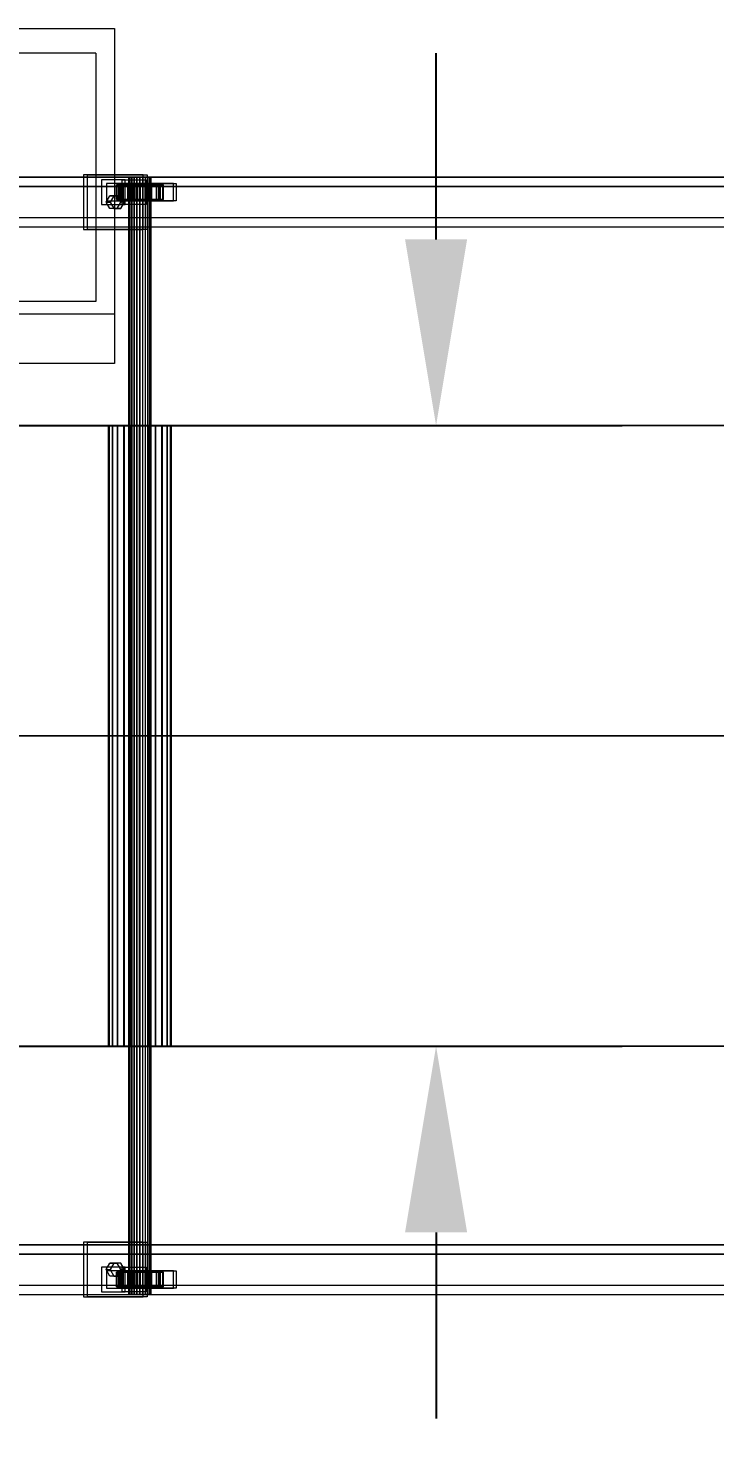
# Model space of a CAD drawing. Header units: millimetres. Extents: x -191664 to 191490, y -197311 to 10263.
# Drawn here: x 27964 to 28517, y -18573 to -17430 of the extents above; entities that cross this region are included whole.
import ezdxf

# ---------------------------------------------------------------- set-up
doc = ezdxf.new("R2010")
doc.units = ezdxf.units.MM
for name, color, linetype, lineweight in [('COTAS_INSTALACION_P', 30, 'Continuous', 0), ('COTAS_P', 1, 'Continuous', 0), ('superior_C03', 7, 'Continuous', 0), ('superior_C05', 7, 'Continuous', 0)]:
    doc.layers.add(name, color=color, linetype=linetype, lineweight=lineweight)
doc.dimstyles.new('PLANTA_100', dxfattribs={"dimtxt": 250, "dimasz": 150, "dimexe": 150, "dimexo": 80, "dimgap": 100, "dimtad": 1, "dimtih": 1, "dimtoh": 1, "dimdec": 1, "dimdsep": 46, "dimcen": 0.09, "dimclrd": 1, "dimclre": 1, "dimclrt": 1, "dimadec": 0, "dimazin": 0, "dimtfac": 1, "dimtdec": 4, "dimtofl": 0, "dimtmove": 0, "dimatfit": 3, "dimfxl": 1, "dimtolj": 1, "dimtzin": 0, "dimarcsym": 0})

# ---------------------------------------------------------------- blocks, each defined once
blk = doc.blocks.new('*D5')
at = {"layer": 'COTAS_INSTALACION_P', "color": 1, "lineweight": -2, "transparency": 16777216}
for p, q in [((-1000, -18080), (-1000, -25850)), ((60117.1, -18080), (60117.1, -25850)), ((-850, -25700), (59967.1, -25700))]:
    blk.add_line(p, q, dxfattribs=at)
at = {"layer": 'COTAS_INSTALACION_P', "color": 1, "transparency": 16777216}
for points in [[(-850, -25675), (-850, -25725), (-1000, -25700)], [(59967.1, -25675), (59967.1, -25725), (60117.1, -25700)]]:
    blk.add_solid(points, dxfattribs=at)
at = {"layer": 'Defpoints', "color": 0, "transparency": 16777216}
for p in [(-1000, -18000), (60117.1, -18000), (60117.1, -25700)]:
    blk.add_point(p, dxfattribs=at)
blk = doc.blocks.new('*D40')
at = {"layer": 'COTAS_P', "color": 1, "lineweight": -2, "transparency": 16777216}
for p, q in [((28292.3, -17600), (28292.3, -17450)), ((27772.3, -17750), (28442.3, -17750)), ((27772.3, -18250), (28442.3, -18250)), ((28292.3, -18400), (28292.3, -18550))]:
    blk.add_line(p, q, dxfattribs=at)
at = {"layer": 'COTAS_P', "color": 1, "transparency": 16777216}
for points in [[(28267.3, -17600), (28317.3, -17600), (28292.3, -17750)], [(28267.3, -18400), (28317.3, -18400), (28292.3, -18250)]]:
    blk.add_solid(points, dxfattribs=at)
at = {"layer": 'Defpoints', "color": 0, "transparency": 16777216}
for p in [(27692.3, -17750), (28292.3, -17750), (27692.3, -18250)]:
    blk.add_point(p, dxfattribs=at)

msp = doc.modelspace()

# ---------------------------------------------------------------- linework, layer by layer
at = {"layer": 'superior_C03', "color": 139, "true_color": 0x354b57}
for p, q in [((28600.37, -17550), (27444.71, -17550)), ((27455.48, -17550), (28611.14, -17550)), ((28692.61, -17550), (27510.02, -17550)), ((27519.44, -17550), (28702.03, -17550)), ((28056.31, -17548), (28008.16, -17548)), ((28008.16, -17548), (28008.16, -17592)), ((28011.39, -17548), (28008.16, -17548)), ((28011.39, -17592), (28011.39, -17548)), ((28011.39, -17548), (28059.54, -17548)), ((28056.31, -17592), (28056.31, -17548)), ((28056.31, -17548), (28059.54, -17548)), ((28059.54, -17548), (28059.54, -17592)), ((28598.96, -17557.5), (27507.93, -17557.5)), ((27521.52, -17557.5), (28612.55, -17557.5)), ((28041.86, -17552), (28022.6, -17552)), ((28022.6, -17552), (28022.6, -17572)), ((28039.41, -17552), (28022.6, -17552)), ((28038.33, -17555), (28026.77, -17555)), ((28026.77, -17555), (28026.77, -17569)), ((28038.08, -17555), (28026.77, -17555)), ((28080.61, -17555), (28036.31, -17555)), ((28036.31, -17555), (28036.31, -17569)), ((28038.47, -17555), (28036.31, -17555)), ((28038.08, -17569), (28038.08, -17555)), ((28038.08, -17555), (28049.64, -17555)), ((28038.33, -17569), (28038.33, -17555)), ((28038.33, -17555), (28049.64, -17555)), ((28038.47, -17569), (28038.47, -17555)), ((28038.47, -17555), (28082.77, -17555)), ((28039.41, -17572), (28039.41, -17552)), ((28039.41, -17552), (28058.67, -17552)), ((28041.86, -17572), (28041.86, -17552)), ((28041.86, -17552), (28058.67, -17552)), ((28049.64, -17555), (28049.64, -17569)), ((28069.15, -17555), (28057.59, -17555)), ((28057.59, -17555), (28057.59, -17569)), ((28068.9, -17555), (28057.59, -17555)), ((28058.67, -17552), (28058.67, -17572)), ((28068.9, -17569), (28068.9, -17555)), ((28068.9, -17555), (28080.46, -17555)), ((28069.15, -17569), (28069.15, -17555)), ((28069.15, -17555), (28080.46, -17555)), ((28080.46, -17555), (28080.46, -17569)), ((28080.61, -17569), (28080.61, -17555)), ((28080.61, -17555), (28082.77, -17555)), ((28082.77, -17555), (28082.77, -17569)), ((28022.6, -17572), (28041.86, -17572)), ((28022.6, -17572), (28039.41, -17572)), ((28026.77, -17569), (28038.33, -17569)), ((28026.77, -17569), (28038.08, -17569)), ((28036.31, -17569), (28080.61, -17569)), ((28036.31, -17569), (28038.47, -17569)), ((28049.64, -17569), (28038.08, -17569)), ((28049.64, -17569), (28038.33, -17569)), ((28082.77, -17569), (28038.47, -17569)), ((28058.67, -17572), (28039.41, -17572)), ((28058.67, -17572), (28041.86, -17572)), ((28057.59, -17569), (28069.15, -17569)), ((28057.59, -17569), (28068.9, -17569)), ((28080.46, -17569), (28068.9, -17569)), ((28080.46, -17569), (28069.15, -17569)), ((28082.77, -17569), (28080.61, -17569)), ((27507.93, -17582.5), (28598.96, -17582.5)), ((27521.52, -17582.5), (28612.55, -17582.5)), ((27444.71, -17590), (28600.37, -17590)), ((27455.48, -17590), (28611.14, -17590)), ((27510.02, -17590), (28692.61, -17590)), ((27519.44, -17590), (28702.03, -17590)), ((28008.16, -17592), (28056.31, -17592)), ((28008.16, -17592), (28011.39, -17592)), ((28059.54, -17592), (28011.39, -17592)), ((28059.54, -17592), (28056.31, -17592)), ((28056.31, -18408), (28008.16, -18408)), ((28008.16, -18408), (28008.16, -18452)), ((28011.39, -18408), (28008.16, -18408)), ((28011.39, -18452), (28011.39, -18408)), ((28011.39, -18408), (28059.54, -18408)), ((28056.31, -18452), (28056.31, -18408)), ((28056.31, -18408), (28059.54, -18408)), ((28059.54, -18408), (28059.54, -18452)), ((28600.37, -18410), (27444.71, -18410)), ((27455.48, -18410), (28611.14, -18410)), ((28598.96, -18417.5), (27507.93, -18417.5)), ((28692.61, -18410), (27510.02, -18410)), ((27519.44, -18410), (28702.03, -18410)), ((27521.52, -18417.5), (28612.55, -18417.5)), ((28041.86, -18428), (28022.6, -18428)), ((28022.6, -18428), (28022.6, -18448)), ((28039.41, -18428), (28022.6, -18428)), ((28039.41, -18448), (28039.41, -18428)), ((28039.41, -18428), (28058.67, -18428)), ((28041.86, -18448), (28041.86, -18428)), ((28041.86, -18428), (28058.67, -18428)), ((28058.67, -18428), (28058.67, -18448)), ((28038.33, -18431), (28026.77, -18431)), ((28026.77, -18431), (28026.77, -18445)), ((28038.08, -18431), (28026.77, -18431)), ((28080.61, -18431), (28036.31, -18431)), ((28036.31, -18431), (28036.31, -18445)), ((28038.47, -18431), (28036.31, -18431)), ((28038.08, -18445), (28038.08, -18431)), ((28038.08, -18431), (28049.64, -18431)), ((28038.33, -18445), (28038.33, -18431)), ((28038.33, -18431), (28049.64, -18431)), ((28038.47, -18445), (28038.47, -18431)), ((28038.47, -18431), (28082.77, -18431)), ((28049.64, -18431), (28049.64, -18445)), ((28069.15, -18431), (28057.59, -18431)), ((28057.59, -18431), (28057.59, -18445)), ((28068.9, -18431), (28057.59, -18431)), ((28068.9, -18445), (28068.9, -18431)), ((28068.9, -18431), (28080.46, -18431)), ((28069.15, -18445), (28069.15, -18431)), ((28069.15, -18431), (28080.46, -18431)), ((28080.46, -18431), (28080.46, -18445)), ((28080.61, -18445), (28080.61, -18431)), ((28080.61, -18431), (28082.77, -18431)), ((28082.77, -18431), (28082.77, -18445)), ((27444.71, -18450), (28600.37, -18450)), ((27455.48, -18450), (28611.14, -18450)), ((27507.93, -18442.5), (28598.96, -18442.5)), ((27510.02, -18450), (28692.61, -18450)), ((27519.44, -18450), (28702.03, -18450)), ((27521.52, -18442.5), (28612.55, -18442.5)), ((28008.16, -18452), (28056.31, -18452)), ((28008.16, -18452), (28011.39, -18452)), ((28059.54, -18452), (28011.39, -18452)), ((28022.6, -18448), (28041.86, -18448)), ((28022.6, -18448), (28039.41, -18448)), ((28026.77, -18445), (28038.33, -18445)), ((28026.77, -18445), (28038.08, -18445)), ((28036.31, -18445), (28080.61, -18445)), ((28036.31, -18445), (28038.47, -18445)), ((28049.64, -18445), (28038.08, -18445)), ((28049.64, -18445), (28038.33, -18445)), ((28082.77, -18445), (28038.47, -18445)), ((28058.67, -18448), (28039.41, -18448)), ((28058.67, -18448), (28041.86, -18448)), ((28059.54, -18452), (28056.31, -18452)), ((28057.59, -18445), (28069.15, -18445)), ((28057.59, -18445), (28068.9, -18445)), ((28080.46, -18445), (28068.9, -18445)), ((28080.46, -18445), (28069.15, -18445)), ((28082.77, -18445), (28080.61, -18445))]:
    msp.add_line(p, q, dxfattribs=at)
at = {"layer": 'superior_C03', "color": 9, "true_color": 0xbac6cb}
for p, q in [((28044.9, -17550), (28044.62, -17550)), ((28044.62, -17550), (28044.95, -17550)), ((28044.62, -18450), (28044.62, -17550)), ((28045.77, -17550), (28044.9, -17550)), ((28044.9, -18450), (28044.9, -17550)), ((28044.95, -17550), (28045.87, -17550)), ((28044.95, -18450), (28044.95, -17550)), ((28047.18, -17550), (28045.77, -17550)), ((28045.77, -18450), (28045.77, -17550)), ((28045.87, -17550), (28047.32, -17550)), ((28045.87, -18450), (28045.87, -17550)), ((28049.03, -17550), (28047.18, -17550)), ((28047.18, -18450), (28047.18, -17550)), ((28047.32, -17550), (28049.2, -17550)), ((28047.32, -18450), (28047.32, -17550)), ((28051.19, -17550), (28049.03, -17550)), ((28049.03, -18450), (28049.03, -17550)), ((28049.2, -17550), (28051.38, -17550)), ((28049.2, -18450), (28049.2, -17550)), ((28053.52, -17550), (28051.19, -17550)), ((28051.19, -18450), (28051.19, -17550)), ((28051.38, -17550), (28053.71, -17550)), ((28051.38, -18450), (28051.38, -17550)), ((28055.85, -17550), (28053.52, -17550)), ((28053.52, -18450), (28053.52, -17550)), ((28053.71, -17550), (28056.04, -17550)), ((28053.71, -18450), (28053.71, -17550)), ((28058.03, -17550), (28055.85, -17550)), ((28055.85, -18450), (28055.85, -17550)), ((28056.04, -17550), (28058.2, -17550)), ((28056.04, -18450), (28056.04, -17550)), ((28059.91, -17550), (28058.03, -17550)), ((28058.03, -18450), (28058.03, -17550)), ((28058.2, -17550), (28060.05, -17550)), ((28058.2, -18450), (28058.2, -17550)), ((28061.36, -17550), (28059.91, -17550)), ((28059.91, -18450), (28059.91, -17550)), ((28060.05, -17550), (28061.46, -17550)), ((28060.05, -18450), (28060.05, -17550)), ((28062.28, -17550), (28061.36, -17550)), ((28061.36, -18450), (28061.36, -17550)), ((28061.46, -17550), (28062.33, -17550)), ((28061.46, -18450), (28061.46, -17550)), ((28062.62, -17550), (28062.28, -17550)), ((28062.28, -17550), (28062.28, -18450)), ((28062.33, -17550), (28062.62, -17550)), ((28062.33, -18450), (28062.33, -17550)), ((28062.62, -18450), (28062.62, -17550)), ((28044.95, -18450), (28044.62, -18450)), ((28044.62, -18450), (28044.9, -18450)), ((28044.9, -18450), (28045.77, -18450)), ((28045.87, -18450), (28044.95, -18450)), ((28045.77, -18450), (28047.18, -18450)), ((28047.32, -18450), (28045.87, -18450)), ((28047.18, -18450), (28049.03, -18450)), ((28049.2, -18450), (28047.32, -18450)), ((28049.03, -18450), (28051.19, -18450)), ((28051.38, -18450), (28049.2, -18450)), ((28051.19, -18450), (28053.52, -18450)), ((28053.71, -18450), (28051.38, -18450)), ((28053.52, -18450), (28055.85, -18450)), ((28056.04, -18450), (28053.71, -18450)), ((28055.85, -18450), (28058.03, -18450)), ((28058.2, -18450), (28056.04, -18450)), ((28058.03, -18450), (28059.91, -18450)), ((28060.05, -18450), (28058.2, -18450)), ((28059.91, -18450), (28061.36, -18450)), ((28061.46, -18450), (28060.05, -18450)), ((28061.36, -18450), (28062.28, -18450)), ((28062.33, -18450), (28061.46, -18450)), ((28062.28, -18450), (28062.62, -18450)), ((28062.62, -18450), (28062.33, -18450))]:
    msp.add_line(p, q, dxfattribs=at)
at = {"layer": 'superior_C03', "color": 155, "true_color": 0x617580}
for p, q in [((28035.21, -17556), (28034.62, -17556)), ((28034.62, -17556), (28044.62, -17556)), ((28034.62, -17568), (28034.62, -17556)), ((28034.62, -17556), (28035.32, -17556)), ((28037.06, -17556), (28035.21, -17556)), ((28035.21, -17556), (28044.9, -17556)), ((28035.21, -17568), (28035.21, -17556)), ((28035.32, -17556), (28044.95, -17556)), ((28035.32, -17568), (28035.32, -17556)), ((28035.32, -17556), (28037.27, -17556)), ((28040.04, -17556), (28037.06, -17556)), ((28037.06, -17556), (28045.77, -17556)), ((28037.06, -17568), (28037.06, -17556)), ((28037.27, -17556), (28045.87, -17556)), ((28037.27, -17568), (28037.27, -17556)), ((28037.27, -17556), (28040.33, -17556)), ((28043.94, -17556), (28040.04, -17556)), ((28040.04, -17556), (28047.18, -17556)), ((28040.04, -17568), (28040.04, -17556)), ((28040.33, -17556), (28047.32, -17556)), ((28040.33, -17568), (28040.33, -17556)), ((28040.33, -17556), (28044.3, -17556)), ((28048.5, -17556), (28043.94, -17556)), ((28043.94, -17556), (28049.03, -17556)), ((28043.94, -17568), (28043.94, -17556)), ((28044.3, -17556), (28049.2, -17556)), ((28044.3, -17568), (28044.3, -17556)), ((28044.3, -17556), (28048.9, -17556)), ((28044.62, -17556), (28044.9, -17556)), ((28044.62, -17556), (28044.62, -17568)), ((28044.95, -17556), (28044.62, -17556)), ((28044.9, -17556), (28045.77, -17556)), ((28044.9, -17556), (28044.9, -17568)), ((28044.95, -17556), (28044.95, -17568)), ((28045.87, -17556), (28044.95, -17556)), ((28045.77, -17556), (28047.18, -17556)), ((28045.77, -17556), (28045.77, -17568)), ((28045.87, -17556), (28045.87, -17568)), ((28047.32, -17556), (28045.87, -17556)), ((28047.18, -17556), (28049.03, -17556)), ((28047.18, -17556), (28047.18, -17568)), ((28047.32, -17556), (28047.32, -17568)), ((28049.2, -17556), (28047.32, -17556)), ((28053.41, -17556), (28048.5, -17556)), ((28048.5, -17556), (28051.19, -17556)), ((28048.5, -17568), (28048.5, -17556)), ((28048.9, -17556), (28051.38, -17556)), ((28048.9, -17568), (28048.9, -17556)), ((28048.9, -17556), (28053.82, -17556)), ((28049.03, -17556), (28051.19, -17556)), ((28049.03, -17556), (28049.03, -17568)), ((28049.2, -17556), (28049.2, -17568)), ((28051.38, -17556), (28049.2, -17556)), ((28051.19, -17556), (28053.52, -17556)), ((28051.19, -17556), (28051.19, -17568)), ((28051.38, -17556), (28051.38, -17568)), ((28053.71, -17556), (28051.38, -17556)), ((28058.33, -17556), (28053.41, -17556)), ((28053.41, -17556), (28053.52, -17556)), ((28053.41, -17568), (28053.41, -17556)), ((28053.52, -17556), (28055.85, -17556)), ((28053.52, -17556), (28053.52, -17568)), ((28053.82, -17556), (28053.71, -17556)), ((28053.71, -17556), (28053.71, -17568)), ((28056.04, -17556), (28053.71, -17556)), ((28053.82, -17568), (28053.82, -17556)), ((28053.82, -17556), (28058.73, -17556)), ((28058.33, -17556), (28055.85, -17556)), ((28055.85, -17556), (28058.03, -17556)), ((28055.85, -17556), (28055.85, -17568)), ((28058.73, -17556), (28056.04, -17556)), ((28056.04, -17556), (28056.04, -17568)), ((28058.2, -17556), (28056.04, -17556)), ((28062.94, -17556), (28058.03, -17556)), ((28058.03, -17556), (28059.91, -17556)), ((28058.03, -17556), (28058.03, -17568)), ((28063.29, -17556), (28058.2, -17556)), ((28058.2, -17556), (28058.2, -17568)), ((28060.05, -17556), (28058.2, -17556)), ((28062.94, -17556), (28058.33, -17556)), ((28058.33, -17568), (28058.33, -17556)), ((28058.73, -17568), (28058.73, -17556)), ((28058.73, -17556), (28063.29, -17556)), ((28066.9, -17556), (28059.91, -17556)), ((28059.91, -17556), (28061.36, -17556)), ((28059.91, -17556), (28059.91, -17568)), ((28067.2, -17556), (28060.05, -17556)), ((28060.05, -17556), (28060.05, -17568)), ((28061.46, -17556), (28060.05, -17556)), ((28069.97, -17556), (28061.36, -17556)), ((28061.36, -17556), (28062.28, -17556)), ((28061.36, -17556), (28061.36, -17568)), ((28070.17, -17556), (28061.46, -17556)), ((28061.46, -17556), (28061.46, -17568)), ((28062.33, -17556), (28061.46, -17556)), ((28062.28, -17556), (28071.91, -17556)), ((28062.28, -17568), (28062.28, -17556)), ((28062.28, -17556), (28062.62, -17556)), ((28072.02, -17556), (28062.33, -17556)), ((28062.33, -17556), (28062.33, -17568)), ((28062.62, -17556), (28062.33, -17556)), ((28072.62, -17556), (28062.62, -17556)), ((28062.62, -17556), (28062.62, -17568)), ((28066.9, -17556), (28062.94, -17556)), ((28062.94, -17568), (28062.94, -17556)), ((28063.29, -17568), (28063.29, -17556)), ((28063.29, -17556), (28067.2, -17556)), ((28069.97, -17556), (28066.9, -17556)), ((28066.9, -17568), (28066.9, -17556)), ((28067.2, -17568), (28067.2, -17556)), ((28067.2, -17556), (28070.17, -17556)), ((28071.91, -17556), (28069.97, -17556)), ((28069.97, -17568), (28069.97, -17556)), ((28070.17, -17568), (28070.17, -17556)), ((28070.17, -17556), (28072.02, -17556)), ((28071.91, -17556), (28071.91, -17568)), ((28072.62, -17556), (28071.91, -17556)), ((28072.02, -17568), (28072.02, -17556)), ((28072.02, -17556), (28072.62, -17556)), ((28072.62, -17568), (28072.62, -17556)), ((28044.62, -17568), (28034.62, -17568)), ((28034.62, -17568), (28035.21, -17568)), ((28035.32, -17568), (28034.62, -17568)), ((28044.9, -17568), (28035.21, -17568)), ((28035.21, -17568), (28037.06, -17568)), ((28044.95, -17568), (28035.32, -17568)), ((28037.27, -17568), (28035.32, -17568)), ((28045.77, -17568), (28037.06, -17568)), ((28037.06, -17568), (28040.04, -17568)), ((28045.87, -17568), (28037.27, -17568)), ((28040.33, -17568), (28037.27, -17568)), ((28047.18, -17568), (28040.04, -17568)), ((28040.04, -17568), (28043.94, -17568)), ((28047.32, -17568), (28040.33, -17568)), ((28044.3, -17568), (28040.33, -17568)), ((28049.03, -17568), (28043.94, -17568)), ((28043.94, -17568), (28048.5, -17568)), ((28049.2, -17568), (28044.3, -17568)), ((28048.9, -17568), (28044.3, -17568)), ((28044.9, -17568), (28044.62, -17568)), ((28044.62, -17568), (28044.95, -17568)), ((28045.77, -17568), (28044.9, -17568)), ((28044.95, -17568), (28045.87, -17568)), ((28047.18, -17568), (28045.77, -17568)), ((28045.87, -17568), (28047.32, -17568)), ((28049.03, -17568), (28047.18, -17568)), ((28047.32, -17568), (28049.2, -17568)), ((28051.19, -17568), (28048.5, -17568)), ((28048.5, -17568), (28053.41, -17568)), ((28051.38, -17568), (28048.9, -17568)), ((28053.82, -17568), (28048.9, -17568)), ((28051.19, -17568), (28049.03, -17568)), ((28049.2, -17568), (28051.38, -17568)), ((28053.52, -17568), (28051.19, -17568)), ((28051.38, -17568), (28053.71, -17568)), ((28053.52, -17568), (28053.41, -17568)), ((28053.41, -17568), (28058.33, -17568)), ((28055.85, -17568), (28053.52, -17568)), ((28053.71, -17568), (28053.82, -17568)), ((28053.71, -17568), (28056.04, -17568)), ((28058.73, -17568), (28053.82, -17568)), ((28058.03, -17568), (28055.85, -17568)), ((28055.85, -17568), (28058.33, -17568)), ((28056.04, -17568), (28058.73, -17568)), ((28056.04, -17568), (28058.2, -17568)), ((28059.91, -17568), (28058.03, -17568)), ((28058.03, -17568), (28062.94, -17568)), ((28058.2, -17568), (28063.29, -17568)), ((28058.2, -17568), (28060.05, -17568)), ((28058.33, -17568), (28062.94, -17568)), ((28063.29, -17568), (28058.73, -17568)), ((28061.36, -17568), (28059.91, -17568)), ((28059.91, -17568), (28066.9, -17568)), ((28060.05, -17568), (28067.2, -17568)), ((28060.05, -17568), (28061.46, -17568)), ((28062.28, -17568), (28061.36, -17568)), ((28061.36, -17568), (28069.97, -17568)), ((28061.46, -17568), (28070.17, -17568)), ((28061.46, -17568), (28062.33, -17568)), ((28071.91, -17568), (28062.28, -17568)), ((28062.62, -17568), (28062.28, -17568)), ((28062.33, -17568), (28072.02, -17568)), ((28062.33, -17568), (28062.62, -17568)), ((28062.62, -17568), (28072.62, -17568)), ((28062.94, -17568), (28066.9, -17568)), ((28067.2, -17568), (28063.29, -17568)), ((28066.9, -17568), (28069.97, -17568)), ((28070.17, -17568), (28067.2, -17568)), ((28069.97, -17568), (28071.91, -17568)), ((28072.02, -17568), (28070.17, -17568)), ((28071.91, -17568), (28072.62, -17568)), ((28072.62, -17568), (28072.02, -17568)), ((28035.21, -18432), (28034.62, -18432)), ((28034.62, -18432), (28044.62, -18432)), ((28034.62, -18444), (28034.62, -18432)), ((28034.62, -18432), (28035.32, -18432)), ((28037.06, -18432), (28035.21, -18432)), ((28035.21, -18432), (28044.9, -18432)), ((28035.21, -18444), (28035.21, -18432)), ((28035.32, -18432), (28044.95, -18432)), ((28035.32, -18444), (28035.32, -18432)), ((28035.32, -18432), (28037.27, -18432)), ((28040.04, -18432), (28037.06, -18432)), ((28037.06, -18432), (28045.77, -18432)), ((28037.06, -18444), (28037.06, -18432)), ((28037.27, -18432), (28045.87, -18432)), ((28037.27, -18444), (28037.27, -18432)), ((28037.27, -18432), (28040.33, -18432)), ((28043.94, -18432), (28040.04, -18432)), ((28040.04, -18432), (28047.18, -18432)), ((28040.04, -18444), (28040.04, -18432)), ((28040.33, -18432), (28047.32, -18432)), ((28040.33, -18444), (28040.33, -18432)), ((28040.33, -18432), (28044.3, -18432)), ((28048.5, -18432), (28043.94, -18432)), ((28043.94, -18432), (28049.03, -18432)), ((28043.94, -18444), (28043.94, -18432)), ((28044.3, -18432), (28049.2, -18432)), ((28044.3, -18444), (28044.3, -18432)), ((28044.3, -18432), (28048.9, -18432)), ((28044.62, -18432), (28044.9, -18432)), ((28044.62, -18432), (28044.62, -18444)), ((28044.95, -18432), (28044.62, -18432)), ((28044.9, -18432), (28045.77, -18432)), ((28044.9, -18432), (28044.9, -18444)), ((28044.95, -18432), (28044.95, -18444)), ((28045.87, -18432), (28044.95, -18432)), ((28045.77, -18432), (28047.18, -18432)), ((28045.77, -18432), (28045.77, -18444)), ((28045.87, -18432), (28045.87, -18444)), ((28047.32, -18432), (28045.87, -18432)), ((28047.18, -18432), (28049.03, -18432)), ((28047.18, -18432), (28047.18, -18444)), ((28047.32, -18432), (28047.32, -18444)), ((28049.2, -18432), (28047.32, -18432)), ((28053.41, -18432), (28048.5, -18432)), ((28048.5, -18432), (28051.19, -18432)), ((28048.5, -18444), (28048.5, -18432)), ((28048.9, -18432), (28051.38, -18432)), ((28048.9, -18444), (28048.9, -18432)), ((28048.9, -18432), (28053.82, -18432)), ((28049.03, -18432), (28051.19, -18432)), ((28049.03, -18432), (28049.03, -18444)), ((28049.2, -18432), (28049.2, -18444)), ((28051.38, -18432), (28049.2, -18432)), ((28051.19, -18432), (28053.52, -18432)), ((28051.19, -18432), (28051.19, -18444)), ((28051.38, -18432), (28051.38, -18444)), ((28053.71, -18432), (28051.38, -18432)), ((28058.33, -18432), (28053.41, -18432)), ((28053.41, -18432), (28053.52, -18432)), ((28053.41, -18444), (28053.41, -18432)), ((28053.52, -18432), (28055.85, -18432)), ((28053.52, -18432), (28053.52, -18444)), ((28053.82, -18432), (28053.71, -18432)), ((28053.71, -18432), (28053.71, -18444)), ((28056.04, -18432), (28053.71, -18432)), ((28053.82, -18444), (28053.82, -18432)), ((28053.82, -18432), (28058.73, -18432)), ((28058.33, -18432), (28055.85, -18432)), ((28055.85, -18432), (28058.03, -18432)), ((28055.85, -18432), (28055.85, -18444)), ((28058.73, -18432), (28056.04, -18432)), ((28056.04, -18432), (28056.04, -18444)), ((28058.2, -18432), (28056.04, -18432)), ((28062.94, -18432), (28058.03, -18432)), ((28058.03, -18432), (28059.91, -18432)), ((28058.03, -18432), (28058.03, -18444)), ((28063.29, -18432), (28058.2, -18432)), ((28058.2, -18432), (28058.2, -18444)), ((28060.05, -18432), (28058.2, -18432)), ((28062.94, -18432), (28058.33, -18432)), ((28058.33, -18444), (28058.33, -18432)), ((28058.73, -18444), (28058.73, -18432)), ((28058.73, -18432), (28063.29, -18432)), ((28066.9, -18432), (28059.91, -18432)), ((28059.91, -18432), (28061.36, -18432)), ((28059.91, -18432), (28059.91, -18444)), ((28067.2, -18432), (28060.05, -18432)), ((28060.05, -18432), (28060.05, -18444)), ((28061.46, -18432), (28060.05, -18432)), ((28069.97, -18432), (28061.36, -18432)), ((28061.36, -18432), (28062.28, -18432)), ((28061.36, -18432), (28061.36, -18444)), ((28070.17, -18432), (28061.46, -18432)), ((28061.46, -18432), (28061.46, -18444)), ((28062.33, -18432), (28061.46, -18432)), ((28062.28, -18432), (28071.91, -18432)), ((28062.28, -18444), (28062.28, -18432)), ((28062.28, -18432), (28062.62, -18432)), ((28072.02, -18432), (28062.33, -18432)), ((28062.33, -18432), (28062.33, -18444)), ((28062.62, -18432), (28062.33, -18432)), ((28072.62, -18432), (28062.62, -18432)), ((28062.62, -18432), (28062.62, -18444)), ((28066.9, -18432), (28062.94, -18432)), ((28062.94, -18444), (28062.94, -18432)), ((28063.29, -18444), (28063.29, -18432)), ((28063.29, -18432), (28067.2, -18432)), ((28069.97, -18432), (28066.9, -18432)), ((28066.9, -18444), (28066.9, -18432)), ((28067.2, -18444), (28067.2, -18432)), ((28067.2, -18432), (28070.17, -18432)), ((28071.91, -18432), (28069.97, -18432)), ((28069.97, -18444), (28069.97, -18432)), ((28070.17, -18444), (28070.17, -18432)), ((28070.17, -18432), (28072.02, -18432)), ((28071.91, -18432), (28071.91, -18444)), ((28072.62, -18432), (28071.91, -18432)), ((28072.02, -18444), (28072.02, -18432)), ((28072.02, -18432), (28072.62, -18432)), ((28072.62, -18444), (28072.62, -18432)), ((28044.62, -18444), (28034.62, -18444)), ((28034.62, -18444), (28035.21, -18444)), ((28035.32, -18444), (28034.62, -18444)), ((28044.9, -18444), (28035.21, -18444)), ((28035.21, -18444), (28037.06, -18444)), ((28044.95, -18444), (28035.32, -18444)), ((28037.27, -18444), (28035.32, -18444)), ((28045.77, -18444), (28037.06, -18444)), ((28037.06, -18444), (28040.04, -18444)), ((28045.87, -18444), (28037.27, -18444)), ((28040.33, -18444), (28037.27, -18444)), ((28047.18, -18444), (28040.04, -18444)), ((28040.04, -18444), (28043.94, -18444)), ((28047.32, -18444), (28040.33, -18444)), ((28044.3, -18444), (28040.33, -18444)), ((28049.03, -18444), (28043.94, -18444)), ((28043.94, -18444), (28048.5, -18444)), ((28049.2, -18444), (28044.3, -18444)), ((28048.9, -18444), (28044.3, -18444)), ((28044.9, -18444), (28044.62, -18444)), ((28044.62, -18444), (28044.95, -18444)), ((28045.77, -18444), (28044.9, -18444)), ((28044.95, -18444), (28045.87, -18444)), ((28047.18, -18444), (28045.77, -18444)), ((28045.87, -18444), (28047.32, -18444)), ((28049.03, -18444), (28047.18, -18444)), ((28047.32, -18444), (28049.2, -18444)), ((28051.19, -18444), (28048.5, -18444)), ((28048.5, -18444), (28053.41, -18444)), ((28051.38, -18444), (28048.9, -18444)), ((28053.82, -18444), (28048.9, -18444)), ((28051.19, -18444), (28049.03, -18444)), ((28049.2, -18444), (28051.38, -18444)), ((28053.52, -18444), (28051.19, -18444)), ((28051.38, -18444), (28053.71, -18444)), ((28053.52, -18444), (28053.41, -18444)), ((28053.41, -18444), (28058.33, -18444)), ((28055.85, -18444), (28053.52, -18444)), ((28053.71, -18444), (28053.82, -18444)), ((28053.71, -18444), (28056.04, -18444)), ((28058.73, -18444), (28053.82, -18444)), ((28058.03, -18444), (28055.85, -18444)), ((28055.85, -18444), (28058.33, -18444)), ((28056.04, -18444), (28058.73, -18444)), ((28056.04, -18444), (28058.2, -18444)), ((28059.91, -18444), (28058.03, -18444)), ((28058.03, -18444), (28062.94, -18444)), ((28058.2, -18444), (28063.29, -18444)), ((28058.2, -18444), (28060.05, -18444)), ((28058.33, -18444), (28062.94, -18444)), ((28063.29, -18444), (28058.73, -18444)), ((28061.36, -18444), (28059.91, -18444)), ((28059.91, -18444), (28066.9, -18444)), ((28060.05, -18444), (28067.2, -18444)), ((28060.05, -18444), (28061.46, -18444)), ((28062.28, -18444), (28061.36, -18444)), ((28061.36, -18444), (28069.97, -18444)), ((28061.46, -18444), (28070.17, -18444)), ((28061.46, -18444), (28062.33, -18444)), ((28071.91, -18444), (28062.28, -18444)), ((28062.62, -18444), (28062.28, -18444)), ((28062.33, -18444), (28072.02, -18444)), ((28062.33, -18444), (28062.62, -18444)), ((28062.62, -18444), (28072.62, -18444)), ((28062.94, -18444), (28066.9, -18444)), ((28067.2, -18444), (28063.29, -18444)), ((28066.9, -18444), (28069.97, -18444)), ((28070.17, -18444), (28067.2, -18444)), ((28069.97, -18444), (28071.91, -18444)), ((28072.02, -18444), (28070.17, -18444)), ((28071.91, -18444), (28072.62, -18444)), ((28072.62, -18444), (28072.02, -18444))]:
    msp.add_line(p, q, dxfattribs=at)
at = {"layer": 'superior_C03', "color": 9, "true_color": 0xbdc8cc}
for p, q in [((28026.45, -17570), (28029.34, -17564.8)), ((28029.34, -17575.2), (28026.45, -17570)), ((28026.45, -17570), (28029.69, -17570)), ((28029.34, -17564.8), (28035.12, -17564.8)), ((28032.58, -17564.8), (28029.34, -17564.8)), ((28032.58, -17564.8), (28029.69, -17570)), ((28029.69, -17570), (28032.58, -17575.2)), ((28038.35, -17564.8), (28032.58, -17564.8)), ((28035.12, -17564.8), (28038.01, -17570)), ((28038.35, -17564.8), (28035.12, -17564.8)), ((28038.01, -17570), (28035.12, -17575.2)), ((28041.24, -17570), (28038.01, -17570)), ((28041.24, -17570), (28038.35, -17564.8)), ((28038.35, -17575.2), (28041.24, -17570)), ((28035.12, -17575.2), (28029.34, -17575.2)), ((28032.58, -17575.2), (28029.34, -17575.2)), ((28032.58, -17575.2), (28038.35, -17575.2)), ((28038.35, -17575.2), (28035.12, -17575.2)), ((28026.45, -18430), (28029.34, -18424.8)), ((28029.34, -18435.2), (28026.45, -18430)), ((28026.45, -18430), (28029.69, -18430)), ((28029.34, -18424.8), (28035.12, -18424.8)), ((28032.58, -18424.8), (28029.34, -18424.8)), ((28032.58, -18424.8), (28029.69, -18430)), ((28029.69, -18430), (28032.58, -18435.2)), ((28038.35, -18424.8), (28032.58, -18424.8)), ((28035.12, -18424.8), (28038.01, -18430)), ((28038.35, -18424.8), (28035.12, -18424.8)), ((28038.01, -18430), (28035.12, -18435.2)), ((28041.24, -18430), (28038.01, -18430)), ((28041.24, -18430), (28038.35, -18424.8)), ((28038.35, -18435.2), (28041.24, -18430)), ((28035.12, -18435.2), (28029.34, -18435.2)), ((28032.58, -18435.2), (28029.34, -18435.2)), ((28032.58, -18435.2), (28038.35, -18435.2)), ((28038.35, -18435.2), (28035.12, -18435.2))]:
    msp.add_line(p, q, dxfattribs=at)
at = {"layer": 'superior_C03', "color": 251, "true_color": 0x586d65}
for p, q in [((27467.6, -17750), (36944.05, -17750)), ((36945.39, -17750), (27468.94, -17750)), ((36944.05, -18250), (27467.6, -18250)), ((27468.94, -18250), (36945.39, -18250))]:
    msp.add_line(p, q, dxfattribs=at)
at = {"layer": 'superior_C03', "color": 139, "true_color": 0x345e4e}
for p, q in [((27749.19, -17750), (28692.98, -17750)), ((28694.6, -17750), (27750.8, -17750)), ((27749.19, -18000), (28692.98, -18000)), ((28694.6, -18000), (27750.8, -18000)), ((27749.19, -18250), (28692.98, -18250)), ((27750.8, -18250), (28694.6, -18250))]:
    msp.add_line(p, q, dxfattribs=at)
at = {"layer": 'superior_C03', "color": 252, "true_color": 0x83939a}
for p, q in [((28029.01, -17750), (28028.22, -17750)), ((28028.22, -17750), (28029.15, -17750)), ((28028.22, -18250), (28028.22, -17750)), ((28031.48, -17750), (28029.01, -17750)), ((28029.01, -18250), (28029.01, -17750)), ((28029.15, -17750), (28031.76, -17750)), ((28029.15, -18250), (28029.15, -17750)), ((28035.46, -17750), (28031.48, -17750)), ((28031.48, -18250), (28031.48, -17750)), ((28031.76, -17750), (28035.85, -17750)), ((28031.76, -18250), (28031.76, -17750)), ((28040.68, -17750), (28035.46, -17750)), ((28035.46, -18250), (28035.46, -17750)), ((28035.85, -17750), (28041.16, -17750)), ((28035.85, -18250), (28035.85, -17750)), ((28046.78, -17750), (28040.68, -17750)), ((28040.68, -18250), (28040.68, -17750)), ((28041.16, -17750), (28047.31, -17750)), ((28041.16, -18250), (28041.16, -17750)), ((28053.34, -17750), (28046.78, -17750)), ((28046.78, -18250), (28046.78, -17750)), ((28047.31, -17750), (28053.89, -17750)), ((28047.31, -18250), (28047.31, -17750)), ((28059.92, -17750), (28053.34, -17750)), ((28053.34, -18250), (28053.34, -17750)), ((28053.89, -17750), (28060.46, -17750)), ((28053.89, -18250), (28053.89, -17750)), ((28066.08, -17750), (28059.92, -17750)), ((28059.92, -18250), (28059.92, -17750)), ((28060.46, -17750), (28066.55, -17750)), ((28060.46, -18250), (28060.46, -17750)), ((28071.38, -17750), (28066.08, -17750)), ((28066.08, -18250), (28066.08, -17750)), ((28066.55, -17750), (28071.77, -17750)), ((28066.55, -18250), (28066.55, -17750)), ((28075.47, -17750), (28071.38, -17750)), ((28071.38, -18250), (28071.38, -17750)), ((28071.77, -17750), (28075.75, -17750)), ((28071.77, -18250), (28071.77, -17750)), ((28078.08, -17750), (28075.47, -17750)), ((28075.47, -18250), (28075.47, -17750)), ((28075.75, -17750), (28078.22, -17750)), ((28075.75, -18250), (28075.75, -17750)), ((28079.01, -17750), (28078.08, -17750)), ((28078.08, -17750), (28078.08, -18250)), ((28078.22, -17750), (28079.01, -17750)), ((28078.22, -18250), (28078.22, -17750)), ((28079.01, -18250), (28079.01, -17750)), ((28029.15, -18250), (28028.22, -18250)), ((28028.22, -18250), (28029.01, -18250)), ((28029.01, -18250), (28031.48, -18250)), ((28031.76, -18250), (28029.15, -18250)), ((28031.48, -18250), (28035.46, -18250)), ((28035.85, -18250), (28031.76, -18250)), ((28035.46, -18250), (28040.68, -18250)), ((28041.16, -18250), (28035.85, -18250)), ((28040.68, -18250), (28046.78, -18250)), ((28047.31, -18250), (28041.16, -18250)), ((28046.78, -18250), (28053.34, -18250)), ((28053.89, -18250), (28047.31, -18250)), ((28053.34, -18250), (28059.92, -18250)), ((28060.46, -18250), (28053.89, -18250)), ((28059.92, -18250), (28066.08, -18250)), ((28066.55, -18250), (28060.46, -18250)), ((28066.08, -18250), (28071.38, -18250)), ((28071.77, -18250), (28066.55, -18250)), ((28071.38, -18250), (28075.47, -18250)), ((28075.75, -18250), (28071.77, -18250)), ((28075.47, -18250), (28078.08, -18250)), ((28078.22, -18250), (28075.75, -18250)), ((28078.08, -18250), (28079.01, -18250)), ((28079.01, -18250), (28078.22, -18250))]:
    msp.add_line(p, q, dxfattribs=at)
at = {"layer": 'superior_C05', "color": 251, "true_color": 0x596770}
for p, q in [((27523.19, -17430), (28033.19, -17430)), ((28033.19, -17430), (28033.19, -17700)), ((27108.19, -17660), (28033.19, -17660)), ((28033.19, -17660), (28033.19, -17700)), ((28033.19, -17700), (27108.19, -17700)), ((28033.19, -17700), (27523.19, -17700))]:
    msp.add_line(p, q, dxfattribs=at)
at = {"layer": 'superior_C05', "color": 127, "true_color": 0x587e77}
for p, q in [((28018.19, -17450), (27738.19, -17450)), ((28018.19, -17450), (28018.19, -17451.92)), ((28018.19, -17451.92), (28018.19, -17457.61)), ((28018.19, -17457.61), (28018.19, -17466.85)), ((28018.19, -17466.85), (28018.19, -17479.29)), ((28018.19, -17479.29), (28018.19, -17494.44)), ((28018.19, -17494.44), (28018.19, -17511.73)), ((28018.19, -17511.73), (28018.19, -17530.49)), ((28018.19, -17530.49), (28018.19, -17550)), ((28018.19, -17550), (28018.19, -17569.51)), ((28018.19, -17569.51), (28018.19, -17588.27)), ((28018.19, -17588.27), (28018.19, -17605.56)), ((28018.19, -17605.56), (28018.19, -17620.71)), ((28018.19, -17620.71), (28018.19, -17633.15)), ((28018.19, -17633.15), (28018.19, -17642.39)), ((28018.19, -17642.39), (28018.19, -17648.08)), ((28018.19, -17650), (27738.19, -17650)), ((28018.19, -17648.08), (28018.19, -17650))]:
    msp.add_line(p, q, dxfattribs=at)

# ---------------------------------------------------------------- dimensions: what is measured, and where the dimension line sits
at = {"layer": 'COTAS_INSTALACION_P'}
dim = msp.add_aligned_dim(p1=(-1000, -18000), p2=(60117.12, -18000), distance=-7700, text='<> P', dimstyle='PLANTA_100', dxfattribs=at)
dim.commit()
dim.dimension.update_dxf_attribs({"geometry": '*D5', "text_midpoint": (29558.56, -25700)})
at = {"layer": 'COTAS_P'}
dim = msp.add_aligned_dim(p1=(27692.25, -18250), p2=(27692.25, -17750), distance=-600, text='<> P', dimstyle='PLANTA_100', dxfattribs=at)
dim.commit()
dim.dimension.update_dxf_attribs({"geometry": '*D40', "text_midpoint": (28292.25, -18000)})

doc.saveas('drawing.dxf')
